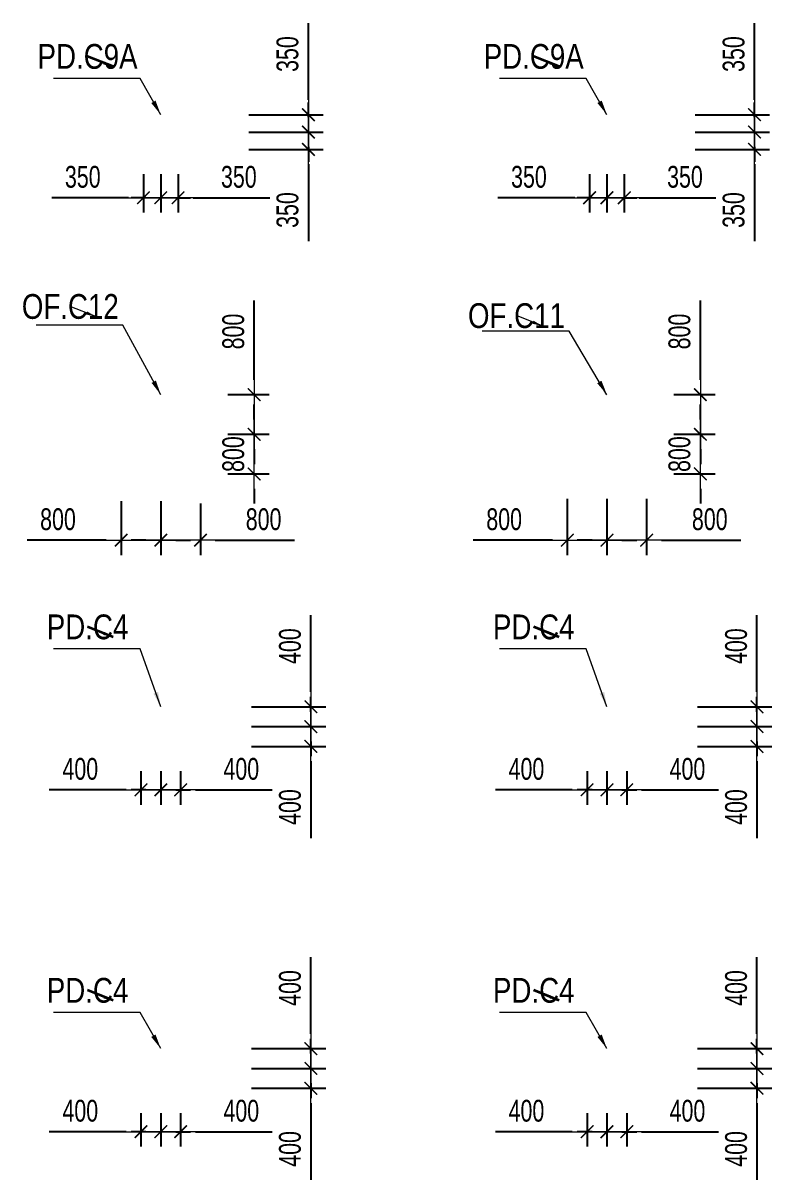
# Model space of a CAD drawing. Header units: millimetres. Extents: x -259680 to 286077, y 2206 to 90611.
# Drawn here: x 51923 to 67027, y 23251 to 46599 of the extents above; entities that cross this region are included whole.
import ezdxf
from ezdxf.enums import TextEntityAlignment as Align

# ---------------------------------------------------------------- set-up
doc = ezdxf.new("R2010")
doc.units = ezdxf.units.MM
doc.layers.get('0').update_dxf_attribs({"lineweight": 20})
doc.layers.get('Defpoints').update_dxf_attribs({"color": 151, "lineweight": 9})
for name, color, linetype, lineweight in [('$0$C1', 20, 'Continuous', 35), ('$1$NDC_S_ANNO', 7, 'Continuous', 20), ('$1$NDC_S_DIM', 1, 'Continuous', 15), ('$1$NDC_S_VN TEXT', 7, 'Continuous', 20), ('NDC_S_DIM', 1, 'Continuous', 15)]:
    doc.layers.add(name, color=color, linetype=linetype, lineweight=lineweight)
doc.styles.add('$1$NDC_DIM', font='', dxfattribs={"width": 0.75})
doc.styles.add('$2$ARIAL', font='arial.ttf', dxfattribs={"width": 0.8})
doc.styles.add('NDC_DIM', font='', dxfattribs={"width": 0.75})
doc.styles.get('$1$NDC_DIM').set_extended_font_data('Dotum')
doc.styles.get('NDC_DIM').set_extended_font_data('Dotum')
doc.dimstyles.new('$0$NDC_dim_150', dxfattribs={"dimscale": 150, "dimtxt": 2.2, "dimasz": 1.5, "dimexe": 1.5, "dimexo": 2.5, "dimgap": 1, "dimtad": 1, "dimdec": 0, "dimzin": 0, "dimdsep": 46, "dimtxsty": '$1$NDC_DIM', "dimblk": '$1$DIMMARK', "dimcen": 0.09, "dimdle": 1.2, "dimclrd": 1, "dimclre": 1, "dimclrt": 3, "dimadec": 0, "dimazin": 0, "dimtfac": 1, "dimtdec": 0, "dimtix": 1, "dimtofl": 0, "dimtmove": 0, "dimatfit": 3, "dimfxl": 0, "dimtolj": 1, "dimtzin": 0, "dimarcsym": 0})
doc.dimstyles.new('$1$NDC_dim_iso', dxfattribs={"dimtxt": 2.2, "dimasz": 1, "dimexe": 1.5, "dimexo": 2.5, "dimgap": 1, "dimtad": 1, "dimdec": 0, "dimzin": 0, "dimdsep": 46, "dimtxsty": '$1$NDC_DIM', "dimblk": '$1$DIMMARK', "dimcen": 0.09, "dimdle": 1.2, "dimclrd": 1, "dimclre": 1, "dimclrt": 3, "dimadec": 0, "dimazin": 0, "dimtfac": 1, "dimtdec": 0, "dimtix": 1, "dimtofl": 0, "dimtmove": 0, "dimatfit": 3, "dimfxl": 0, "dimtolj": 1, "dimtzin": 0, "dimarcsym": 0})
doc.dimstyles.new('NDC_dim_200', dxfattribs={"dimscale": 200, "dimtxt": 2.2, "dimasz": 1.5, "dimexe": 1.5, "dimexo": 2.5, "dimgap": 1, "dimtad": 1, "dimdec": 0, "dimzin": 0, "dimdsep": 46, "dimtxsty": 'NDC_DIM', "dimblk": 'DIMMARK', "dimcen": 0.09, "dimdle": 1.2, "dimclrd": 1, "dimclre": 1, "dimclrt": 3, "dimadec": 0, "dimazin": 0, "dimtfac": 1, "dimtdec": 0, "dimtix": 1, "dimtofl": 0, "dimtmove": 0, "dimatfit": 3, "dimfxl": 0, "dimtolj": 1, "dimtzin": 0, "dimarcsym": 0})

# ---------------------------------------------------------------- blocks, each defined once
blk = doc.blocks.new('$1$DIMMARK')
at = {"layer": '$1$NDC_S_DIM', "color": 1}
blk.add_line((-1.5, 0), (1, 0), dxfattribs=at)
at = {"layer": '$1$NDC_S_DIM', "color": 2, "const_width": 0.1}
blk.add_lwpolyline([(-0.424, -0.424), (0.424, 0.424)], dxfattribs=at)
blk = doc.blocks.new('DIMMARK')
at = {"layer": 'NDC_S_DIM', "color": 1}
blk.add_line((-1.5, 0), (1, 0), dxfattribs=at)
at = {"layer": 'NDC_S_DIM', "color": 2, "const_width": 0.1}
blk.add_lwpolyline([(-0.424, -0.424), (0.424, 0.424)], dxfattribs=at)
blk = doc.blocks.new('*D1461')
at = {"layer": 'Defpoints', "color": 0, "ltscale": 100, "transparency": 16777216}
for p in [(63700, 32000), (64100, 32000), (64100, 31124)]:
    blk.add_point(p, dxfattribs=at)
at = {"layer": 'NDC_S_DIM', "color": 1, "lineweight": -2, "ltscale": 100, "transparency": 16777216}
for p, q in [((63700, 31500), (63700, 30824)), ((64100, 31500), (64100, 30824)), ((63400, 31124), (63100, 31124)), ((64400, 31124), (65949, 31124))]:
    blk.add_line(p, q, dxfattribs=at)
at = {"layer": 'NDC_S_DIM', "color": 1, "lineweight": -2, "ltscale": 100, "transparency": 16777216, "xscale": 300, "yscale": 300, "zscale": 300}
blk.add_blockref('DIMMARK', (63700, 31124), dxfattribs=at)
at = {"layer": 'NDC_S_DIM', "color": 1, "lineweight": -2, "ltscale": 100, "transparency": 16777216, "xscale": 300, "yscale": 300, "zscale": 300, "rotation": 180}
blk.add_blockref('DIMMARK', (64100, 31124), dxfattribs=at)
at = {"layer": 'NDC_S_DIM', "color": 3, "ltscale": 100, "transparency": 16777216, "insert": (65324, 31544), "char_height": 440, "attachment_point": 5, "style": 'NDC_DIM'}
blk.add_mtext('\\A1;400', dxfattribs=at)
blk = doc.blocks.new('*D1462')
at = {"layer": 'Defpoints', "color": 0, "ltscale": 100, "transparency": 16777216}
for p in [(63300, 32000), (63700, 32000), (63700, 31124)]:
    blk.add_point(p, dxfattribs=at)
at = {"layer": 'NDC_S_DIM', "color": 1, "lineweight": -2, "ltscale": 100, "transparency": 16777216}
for p, q in [((63300, 31500), (63300, 30824)), ((63700, 31500), (63700, 30824)), ((63000, 31124), (61451, 31124)), ((64000, 31124), (64300, 31124))]:
    blk.add_line(p, q, dxfattribs=at)
at = {"layer": 'NDC_S_DIM', "color": 1, "lineweight": -2, "ltscale": 100, "transparency": 16777216, "xscale": 300, "yscale": 300, "zscale": 300}
blk.add_blockref('DIMMARK', (63300, 31124), dxfattribs=at)
at = {"layer": 'NDC_S_DIM', "color": 1, "lineweight": -2, "ltscale": 100, "transparency": 16777216, "xscale": 300, "yscale": 300, "zscale": 300, "rotation": 180}
blk.add_blockref('DIMMARK', (63700, 31124), dxfattribs=at)
at = {"layer": 'NDC_S_DIM', "color": 3, "ltscale": 100, "transparency": 16777216, "insert": (62076, 31544), "char_height": 440, "attachment_point": 5, "style": 'NDC_DIM'}
blk.add_mtext('\\A1;400', dxfattribs=at)
blk = doc.blocks.new('*D1463')
at = {"layer": 'Defpoints', "color": 0, "ltscale": 100, "transparency": 16777216}
for p in [(64100, 32800), (66727, 32800), (64100, 32400)]:
    blk.add_point(p, dxfattribs=at)
at = {"layer": 'NDC_S_DIM', "color": 1, "lineweight": -2, "ltscale": 100, "transparency": 16777216}
for p, q in [((66727, 33100), (66727, 34649)), ((65527, 32800), (67027, 32800)), ((65527, 32400), (67027, 32400)), ((66727, 32100), (66727, 31800))]:
    blk.add_line(p, q, dxfattribs=at)
at = {"layer": 'NDC_S_DIM', "color": 1, "lineweight": -2, "ltscale": 100, "transparency": 16777216, "xscale": 300, "yscale": 300, "zscale": 300}
for p, rotation in [((66727, 32800), 270), ((66727, 32400), 90)]:
    blk.add_blockref('DIMMARK', p, dxfattribs=dict(at, rotation=rotation))
at = {"layer": 'NDC_S_DIM', "color": 3, "ltscale": 100, "transparency": 16777216, "insert": (66307, 34024), "char_height": 440, "attachment_point": 5, "rotation": 90, "style": 'NDC_DIM'}
blk.add_mtext('\\A1;400', dxfattribs=at)
blk = doc.blocks.new('*D1464')
at = {"layer": 'Defpoints', "color": 0, "ltscale": 100, "transparency": 16777216}
for p in [(64100, 32400), (66727, 32400), (64100, 32000)]:
    blk.add_point(p, dxfattribs=at)
at = {"layer": 'NDC_S_DIM', "color": 1, "lineweight": -2, "ltscale": 100, "transparency": 16777216}
for p, q in [((66727, 32700), (66727, 33000)), ((65527, 32400), (67027, 32400)), ((65527, 32000), (67027, 32000)), ((66727, 31700), (66727, 30151))]:
    blk.add_line(p, q, dxfattribs=at)
at = {"layer": 'NDC_S_DIM', "color": 1, "lineweight": -2, "ltscale": 100, "transparency": 16777216, "xscale": 300, "yscale": 300, "zscale": 300}
for p, rotation in [((66727, 32400), 270), ((66727, 32000), 90)]:
    blk.add_blockref('DIMMARK', p, dxfattribs=dict(at, rotation=rotation))
at = {"layer": 'NDC_S_DIM', "color": 3, "ltscale": 100, "transparency": 16777216, "insert": (66307, 30776), "char_height": 440, "attachment_point": 5, "rotation": 90, "style": 'NDC_DIM'}
blk.add_mtext('\\A1;400', dxfattribs=at)
blk = doc.blocks.new('*D1465')
at = {"layer": 'Defpoints', "color": 0, "ltscale": 100, "transparency": 16777216}
for p in [(54700, 32000), (55100, 32000), (55100, 31124)]:
    blk.add_point(p, dxfattribs=at)
at = {"layer": 'NDC_S_DIM', "color": 1, "lineweight": -2, "ltscale": 100, "transparency": 16777216}
for p, q in [((54700, 31500), (54700, 30824)), ((55100, 31500), (55100, 30824)), ((54400, 31124), (54100, 31124)), ((55400, 31124), (56949, 31124))]:
    blk.add_line(p, q, dxfattribs=at)
at = {"layer": 'NDC_S_DIM', "color": 1, "lineweight": -2, "ltscale": 100, "transparency": 16777216, "xscale": 300, "yscale": 300, "zscale": 300}
blk.add_blockref('DIMMARK', (54700, 31124), dxfattribs=at)
at = {"layer": 'NDC_S_DIM', "color": 1, "lineweight": -2, "ltscale": 100, "transparency": 16777216, "xscale": 300, "yscale": 300, "zscale": 300, "rotation": 180}
blk.add_blockref('DIMMARK', (55100, 31124), dxfattribs=at)
at = {"layer": 'NDC_S_DIM', "color": 3, "ltscale": 100, "transparency": 16777216, "insert": (56324, 31544), "char_height": 440, "attachment_point": 5, "style": 'NDC_DIM'}
blk.add_mtext('\\A1;400', dxfattribs=at)
blk = doc.blocks.new('*D1466')
at = {"layer": 'Defpoints', "color": 0, "ltscale": 100, "transparency": 16777216}
for p in [(54300, 32000), (54700, 32000), (54700, 31124)]:
    blk.add_point(p, dxfattribs=at)
at = {"layer": 'NDC_S_DIM', "color": 1, "lineweight": -2, "ltscale": 100, "transparency": 16777216}
for p, q in [((54300, 31500), (54300, 30824)), ((54700, 31500), (54700, 30824)), ((54000, 31124), (52451, 31124)), ((55000, 31124), (55300, 31124))]:
    blk.add_line(p, q, dxfattribs=at)
at = {"layer": 'NDC_S_DIM', "color": 1, "lineweight": -2, "ltscale": 100, "transparency": 16777216, "xscale": 300, "yscale": 300, "zscale": 300}
blk.add_blockref('DIMMARK', (54300, 31124), dxfattribs=at)
at = {"layer": 'NDC_S_DIM', "color": 1, "lineweight": -2, "ltscale": 100, "transparency": 16777216, "xscale": 300, "yscale": 300, "zscale": 300, "rotation": 180}
blk.add_blockref('DIMMARK', (54700, 31124), dxfattribs=at)
at = {"layer": 'NDC_S_DIM', "color": 3, "ltscale": 100, "transparency": 16777216, "insert": (53076, 31544), "char_height": 440, "attachment_point": 5, "style": 'NDC_DIM'}
blk.add_mtext('\\A1;400', dxfattribs=at)
blk = doc.blocks.new('*D1467')
at = {"layer": 'Defpoints', "color": 0, "ltscale": 100, "transparency": 16777216}
for p in [(55100, 32800), (57727, 32800), (55100, 32400)]:
    blk.add_point(p, dxfattribs=at)
at = {"layer": 'NDC_S_DIM', "color": 1, "lineweight": -2, "ltscale": 100, "transparency": 16777216}
for p, q in [((57727, 33100), (57727, 34649)), ((56527, 32800), (58027, 32800)), ((56527, 32400), (58027, 32400)), ((57727, 32100), (57727, 31800))]:
    blk.add_line(p, q, dxfattribs=at)
at = {"layer": 'NDC_S_DIM', "color": 1, "lineweight": -2, "ltscale": 100, "transparency": 16777216, "xscale": 300, "yscale": 300, "zscale": 300}
for p, rotation in [((57727, 32800), 270), ((57727, 32400), 90)]:
    blk.add_blockref('DIMMARK', p, dxfattribs=dict(at, rotation=rotation))
at = {"layer": 'NDC_S_DIM', "color": 3, "ltscale": 100, "transparency": 16777216, "insert": (57307, 34024), "char_height": 440, "attachment_point": 5, "rotation": 90, "style": 'NDC_DIM'}
blk.add_mtext('\\A1;400', dxfattribs=at)
blk = doc.blocks.new('*D1468')
at = {"layer": 'Defpoints', "color": 0, "ltscale": 100, "transparency": 16777216}
for p in [(55100, 32400), (57727, 32400), (55100, 32000)]:
    blk.add_point(p, dxfattribs=at)
at = {"layer": 'NDC_S_DIM', "color": 1, "lineweight": -2, "ltscale": 100, "transparency": 16777216}
for p, q in [((57727, 32700), (57727, 33000)), ((56527, 32400), (58027, 32400)), ((56527, 32000), (58027, 32000)), ((57727, 31700), (57727, 30151))]:
    blk.add_line(p, q, dxfattribs=at)
at = {"layer": 'NDC_S_DIM', "color": 1, "lineweight": -2, "ltscale": 100, "transparency": 16777216, "xscale": 300, "yscale": 300, "zscale": 300}
for p, rotation in [((57727, 32400), 270), ((57727, 32000), 90)]:
    blk.add_blockref('DIMMARK', p, dxfattribs=dict(at, rotation=rotation))
at = {"layer": 'NDC_S_DIM', "color": 3, "ltscale": 100, "transparency": 16777216, "insert": (57307, 30776), "char_height": 440, "attachment_point": 5, "rotation": 90, "style": 'NDC_DIM'}
blk.add_mtext('\\A1;400', dxfattribs=at)
blk = doc.blocks.new('*D1485')
at = {"layer": 'Defpoints', "color": 0, "ltscale": 100, "transparency": 16777216}
for p in [(54700, 25100), (55100, 25100), (55100, 24224)]:
    blk.add_point(p, dxfattribs=at)
at = {"layer": 'NDC_S_DIM', "color": 1, "lineweight": -2, "ltscale": 100, "transparency": 16777216}
for p, q in [((54700, 24600), (54700, 23924)), ((55100, 24600), (55100, 23924)), ((54400, 24224), (54100, 24224)), ((55400, 24224), (56949, 24224))]:
    blk.add_line(p, q, dxfattribs=at)
at = {"layer": 'NDC_S_DIM', "color": 1, "lineweight": -2, "ltscale": 100, "transparency": 16777216, "xscale": 300, "yscale": 300, "zscale": 300}
blk.add_blockref('DIMMARK', (54700, 24224), dxfattribs=at)
at = {"layer": 'NDC_S_DIM', "color": 1, "lineweight": -2, "ltscale": 100, "transparency": 16777216, "xscale": 300, "yscale": 300, "zscale": 300, "rotation": 180}
blk.add_blockref('DIMMARK', (55100, 24224), dxfattribs=at)
at = {"layer": 'NDC_S_DIM', "color": 3, "ltscale": 100, "transparency": 16777216, "insert": (56324, 24644), "char_height": 440, "attachment_point": 5, "style": 'NDC_DIM'}
blk.add_mtext('\\A1;400', dxfattribs=at)
blk = doc.blocks.new('*D1486')
at = {"layer": 'Defpoints', "color": 0, "ltscale": 100, "transparency": 16777216}
for p in [(54300, 25100), (54700, 25100), (54700, 24224)]:
    blk.add_point(p, dxfattribs=at)
at = {"layer": 'NDC_S_DIM', "color": 1, "lineweight": -2, "ltscale": 100, "transparency": 16777216}
for p, q in [((54300, 24600), (54300, 23924)), ((54700, 24600), (54700, 23924)), ((54000, 24224), (52451, 24224)), ((55000, 24224), (55300, 24224))]:
    blk.add_line(p, q, dxfattribs=at)
at = {"layer": 'NDC_S_DIM', "color": 1, "lineweight": -2, "ltscale": 100, "transparency": 16777216, "xscale": 300, "yscale": 300, "zscale": 300}
blk.add_blockref('DIMMARK', (54300, 24224), dxfattribs=at)
at = {"layer": 'NDC_S_DIM', "color": 1, "lineweight": -2, "ltscale": 100, "transparency": 16777216, "xscale": 300, "yscale": 300, "zscale": 300, "rotation": 180}
blk.add_blockref('DIMMARK', (54700, 24224), dxfattribs=at)
at = {"layer": 'NDC_S_DIM', "color": 3, "ltscale": 100, "transparency": 16777216, "insert": (53076, 24644), "char_height": 440, "attachment_point": 5, "style": 'NDC_DIM'}
blk.add_mtext('\\A1;400', dxfattribs=at)
blk = doc.blocks.new('*D1487')
at = {"layer": 'Defpoints', "color": 0, "ltscale": 100, "transparency": 16777216}
for p in [(55100, 25900), (57727, 25900), (55100, 25500)]:
    blk.add_point(p, dxfattribs=at)
at = {"layer": 'NDC_S_DIM', "color": 1, "lineweight": -2, "ltscale": 100, "transparency": 16777216}
for p, q in [((57727, 26200), (57727, 27749)), ((56527, 25900), (58027, 25900)), ((56527, 25500), (58027, 25500)), ((57727, 25200), (57727, 24900))]:
    blk.add_line(p, q, dxfattribs=at)
at = {"layer": 'NDC_S_DIM', "color": 1, "lineweight": -2, "ltscale": 100, "transparency": 16777216, "xscale": 300, "yscale": 300, "zscale": 300}
for p, rotation in [((57727, 25900), 270), ((57727, 25500), 90)]:
    blk.add_blockref('DIMMARK', p, dxfattribs=dict(at, rotation=rotation))
at = {"layer": 'NDC_S_DIM', "color": 3, "ltscale": 100, "transparency": 16777216, "insert": (57307, 27124), "char_height": 440, "attachment_point": 5, "rotation": 90, "style": 'NDC_DIM'}
blk.add_mtext('\\A1;400', dxfattribs=at)
blk = doc.blocks.new('*D1488')
at = {"layer": 'Defpoints', "color": 0, "ltscale": 100, "transparency": 16777216}
for p in [(55100, 25500), (57727, 25500), (55100, 25100)]:
    blk.add_point(p, dxfattribs=at)
at = {"layer": 'NDC_S_DIM', "color": 1, "lineweight": -2, "ltscale": 100, "transparency": 16777216}
for p, q in [((57727, 25800), (57727, 26100)), ((56527, 25500), (58027, 25500)), ((56527, 25100), (58027, 25100)), ((57727, 24800), (57727, 23251))]:
    blk.add_line(p, q, dxfattribs=at)
at = {"layer": 'NDC_S_DIM', "color": 1, "lineweight": -2, "ltscale": 100, "transparency": 16777216, "xscale": 300, "yscale": 300, "zscale": 300}
for p, rotation in [((57727, 25500), 270), ((57727, 25100), 90)]:
    blk.add_blockref('DIMMARK', p, dxfattribs=dict(at, rotation=rotation))
at = {"layer": 'NDC_S_DIM', "color": 3, "ltscale": 100, "transparency": 16777216, "insert": (57307, 23876), "char_height": 440, "attachment_point": 5, "rotation": 90, "style": 'NDC_DIM'}
blk.add_mtext('\\A1;400', dxfattribs=at)
blk = doc.blocks.new('*D1489')
at = {"layer": 'Defpoints', "color": 0, "ltscale": 100, "transparency": 16777216}
for p in [(63700, 25100), (64100, 25100), (64100, 24224)]:
    blk.add_point(p, dxfattribs=at)
at = {"layer": 'NDC_S_DIM', "color": 1, "lineweight": -2, "ltscale": 100, "transparency": 16777216}
for p, q in [((63700, 24600), (63700, 23924)), ((64100, 24600), (64100, 23924)), ((63400, 24224), (63100, 24224)), ((64400, 24224), (65949, 24224))]:
    blk.add_line(p, q, dxfattribs=at)
at = {"layer": 'NDC_S_DIM', "color": 1, "lineweight": -2, "ltscale": 100, "transparency": 16777216, "xscale": 300, "yscale": 300, "zscale": 300}
blk.add_blockref('DIMMARK', (63700, 24224), dxfattribs=at)
at = {"layer": 'NDC_S_DIM', "color": 1, "lineweight": -2, "ltscale": 100, "transparency": 16777216, "xscale": 300, "yscale": 300, "zscale": 300, "rotation": 180}
blk.add_blockref('DIMMARK', (64100, 24224), dxfattribs=at)
at = {"layer": 'NDC_S_DIM', "color": 3, "ltscale": 100, "transparency": 16777216, "insert": (65324, 24644), "char_height": 440, "attachment_point": 5, "style": 'NDC_DIM'}
blk.add_mtext('\\A1;400', dxfattribs=at)
blk = doc.blocks.new('*D1490')
at = {"layer": 'Defpoints', "color": 0, "ltscale": 100, "transparency": 16777216}
for p in [(63300, 25100), (63700, 25100), (63700, 24224)]:
    blk.add_point(p, dxfattribs=at)
at = {"layer": 'NDC_S_DIM', "color": 1, "lineweight": -2, "ltscale": 100, "transparency": 16777216}
for p, q in [((63300, 24600), (63300, 23924)), ((63700, 24600), (63700, 23924)), ((63000, 24224), (61451, 24224)), ((64000, 24224), (64300, 24224))]:
    blk.add_line(p, q, dxfattribs=at)
at = {"layer": 'NDC_S_DIM', "color": 1, "lineweight": -2, "ltscale": 100, "transparency": 16777216, "xscale": 300, "yscale": 300, "zscale": 300}
blk.add_blockref('DIMMARK', (63300, 24224), dxfattribs=at)
at = {"layer": 'NDC_S_DIM', "color": 1, "lineweight": -2, "ltscale": 100, "transparency": 16777216, "xscale": 300, "yscale": 300, "zscale": 300, "rotation": 180}
blk.add_blockref('DIMMARK', (63700, 24224), dxfattribs=at)
at = {"layer": 'NDC_S_DIM', "color": 3, "ltscale": 100, "transparency": 16777216, "insert": (62076, 24644), "char_height": 440, "attachment_point": 5, "style": 'NDC_DIM'}
blk.add_mtext('\\A1;400', dxfattribs=at)
blk = doc.blocks.new('*D1491')
at = {"layer": 'Defpoints', "color": 0, "ltscale": 100, "transparency": 16777216}
for p in [(64100, 25900), (66727, 25900), (64100, 25500)]:
    blk.add_point(p, dxfattribs=at)
at = {"layer": 'NDC_S_DIM', "color": 1, "lineweight": -2, "ltscale": 100, "transparency": 16777216}
for p, q in [((66727, 26200), (66727, 27749)), ((65527, 25900), (67027, 25900)), ((65527, 25500), (67027, 25500)), ((66727, 25200), (66727, 24900))]:
    blk.add_line(p, q, dxfattribs=at)
at = {"layer": 'NDC_S_DIM', "color": 1, "lineweight": -2, "ltscale": 100, "transparency": 16777216, "xscale": 300, "yscale": 300, "zscale": 300}
for p, rotation in [((66727, 25900), 270), ((66727, 25500), 90)]:
    blk.add_blockref('DIMMARK', p, dxfattribs=dict(at, rotation=rotation))
at = {"layer": 'NDC_S_DIM', "color": 3, "ltscale": 100, "transparency": 16777216, "insert": (66307, 27124), "char_height": 440, "attachment_point": 5, "rotation": 90, "style": 'NDC_DIM'}
blk.add_mtext('\\A1;400', dxfattribs=at)
blk = doc.blocks.new('*D1492')
at = {"layer": 'Defpoints', "color": 0, "ltscale": 100, "transparency": 16777216}
for p in [(64100, 25500), (66727, 25500), (64100, 25100)]:
    blk.add_point(p, dxfattribs=at)
at = {"layer": 'NDC_S_DIM', "color": 1, "lineweight": -2, "ltscale": 100, "transparency": 16777216}
for p, q in [((66727, 25800), (66727, 26100)), ((65527, 25500), (67027, 25500)), ((65527, 25100), (67027, 25100)), ((66727, 24800), (66727, 23251))]:
    blk.add_line(p, q, dxfattribs=at)
at = {"layer": 'NDC_S_DIM', "color": 1, "lineweight": -2, "ltscale": 100, "transparency": 16777216, "xscale": 300, "yscale": 300, "zscale": 300}
for p, rotation in [((66727, 25500), 270), ((66727, 25100), 90)]:
    blk.add_blockref('DIMMARK', p, dxfattribs=dict(at, rotation=rotation))
at = {"layer": 'NDC_S_DIM', "color": 3, "ltscale": 100, "transparency": 16777216, "insert": (66307, 23876), "char_height": 440, "attachment_point": 5, "rotation": 90, "style": 'NDC_DIM'}
blk.add_mtext('\\A1;400', dxfattribs=at)
blk = doc.blocks.new('*D1760')
at = {"layer": 'Defpoints', "color": 0, "ltscale": 100, "transparency": 16777216}
for p in [(53900, 37450), (54700, 37450), (54700, 36163)]:
    blk.add_point(p, dxfattribs=at)
at = {"layer": 'NDC_S_DIM', "color": 1, "lineweight": -2, "ltscale": 100, "transparency": 16777216}
for p, q in [((53900, 36950), (53900, 35863)), ((54700, 36950), (54700, 35863)), ((53600, 36163), (52001, 36163)), ((55000, 36163), (55300, 36163))]:
    blk.add_line(p, q, dxfattribs=at)
at = {"layer": 'NDC_S_DIM', "color": 1, "lineweight": -2, "ltscale": 100, "transparency": 16777216, "xscale": 300, "yscale": 300, "zscale": 300}
blk.add_blockref('DIMMARK', (53900, 36163), dxfattribs=at)
at = {"layer": 'NDC_S_DIM', "color": 1, "lineweight": -2, "ltscale": 100, "transparency": 16777216, "xscale": 300, "yscale": 300, "zscale": 300, "rotation": 180}
blk.add_blockref('DIMMARK', (54700, 36163), dxfattribs=at)
at = {"layer": 'NDC_S_DIM', "color": 3, "ltscale": 100, "transparency": 16777216, "insert": (52626, 36583), "char_height": 440, "attachment_point": 5, "style": 'NDC_DIM'}
blk.add_mtext('\\A1;800', dxfattribs=at)
blk = doc.blocks.new('*D1761')
at = {"layer": 'Defpoints', "color": 0, "ltscale": 100, "transparency": 16777216}
for p in [(54700, 37450), (55500, 37400), (55500, 36163)]:
    blk.add_point(p, dxfattribs=at)
at = {"layer": 'NDC_S_DIM', "color": 1, "lineweight": -2, "ltscale": 100, "transparency": 16777216}
for p, q in [((54700, 36950), (54700, 35863)), ((55500, 36900), (55500, 35863)), ((54400, 36163), (54100, 36163)), ((55800, 36163), (57399, 36163))]:
    blk.add_line(p, q, dxfattribs=at)
at = {"layer": 'NDC_S_DIM', "color": 1, "lineweight": -2, "ltscale": 100, "transparency": 16777216, "xscale": 300, "yscale": 300, "zscale": 300}
blk.add_blockref('DIMMARK', (54700, 36163), dxfattribs=at)
at = {"layer": 'NDC_S_DIM', "color": 1, "lineweight": -2, "ltscale": 100, "transparency": 16777216, "xscale": 300, "yscale": 300, "zscale": 300, "rotation": 180}
blk.add_blockref('DIMMARK', (55500, 36163), dxfattribs=at)
at = {"layer": 'NDC_S_DIM', "color": 3, "ltscale": 100, "transparency": 16777216, "insert": (56774, 36583), "char_height": 440, "attachment_point": 5, "style": 'NDC_DIM'}
blk.add_mtext('\\A1;800', dxfattribs=at)
blk = doc.blocks.new('*D1762')
at = {"layer": 'Defpoints', "color": 0, "ltscale": 100, "transparency": 16777216}
for p in [(55550, 39100), (55550, 38300), (56584, 38300)]:
    blk.add_point(p, dxfattribs=at)
at = {"layer": 'NDC_S_DIM', "color": 1, "lineweight": -2, "ltscale": 100, "transparency": 16777216}
for p, q in [((56584, 39400), (56584, 40999)), ((56050, 39100), (56884, 39100)), ((56050, 38300), (56884, 38300)), ((56584, 38000), (56584, 37700))]:
    blk.add_line(p, q, dxfattribs=at)
at = {"layer": 'NDC_S_DIM', "color": 1, "lineweight": -2, "ltscale": 100, "transparency": 16777216, "xscale": 300, "yscale": 300, "zscale": 300}
for p, rotation in [((56584, 39100), 270), ((56584, 38300), 90)]:
    blk.add_blockref('DIMMARK', p, dxfattribs=dict(at, rotation=rotation))
at = {"layer": 'NDC_S_DIM', "color": 3, "ltscale": 100, "transparency": 16777216, "insert": (56164, 40374), "char_height": 440, "attachment_point": 5, "rotation": 90, "style": 'NDC_DIM'}
blk.add_mtext('\\A1;800', dxfattribs=at)
blk = doc.blocks.new('*D1763')
at = {"layer": 'Defpoints', "color": 0, "ltscale": 100, "transparency": 16777216}
for p in [(55550, 38300), (55550, 37500), (56584, 37500)]:
    blk.add_point(p, dxfattribs=at)
at = {"layer": 'NDC_S_DIM', "color": 1, "lineweight": -2, "ltscale": 100, "transparency": 16777216}
for p, q in [((56584, 38600), (56584, 38900)), ((56050, 38300), (56884, 38300)), ((56050, 37500), (56884, 37500)), ((56584, 37200), (56584, 36900))]:
    blk.add_line(p, q, dxfattribs=at)
at = {"layer": 'NDC_S_DIM', "color": 1, "lineweight": -2, "ltscale": 100, "transparency": 16777216, "xscale": 300, "yscale": 300, "zscale": 300}
for p, rotation in [((56584, 38300), 270), ((56584, 37500), 90)]:
    blk.add_blockref('DIMMARK', p, dxfattribs=dict(at, rotation=rotation))
at = {"layer": 'NDC_S_DIM', "color": 3, "ltscale": 100, "transparency": 16777216, "insert": (56164, 37900), "char_height": 440, "attachment_point": 5, "rotation": 90, "style": 'NDC_DIM'}
blk.add_mtext('\\A1;800', dxfattribs=at)
blk = doc.blocks.new('*D1764')
at = {"layer": 'Defpoints', "color": 0, "ltscale": 100, "transparency": 16777216}
for p in [(62900, 37500), (63700, 37500), (63700, 36163)]:
    blk.add_point(p, dxfattribs=at)
at = {"layer": 'NDC_S_DIM', "color": 1, "lineweight": -2, "ltscale": 100, "transparency": 16777216}
for p, q in [((62900, 37000), (62900, 35863)), ((63700, 37000), (63700, 35863)), ((62600, 36163), (61001, 36163)), ((64000, 36163), (64300, 36163))]:
    blk.add_line(p, q, dxfattribs=at)
at = {"layer": 'NDC_S_DIM', "color": 1, "lineweight": -2, "ltscale": 100, "transparency": 16777216, "xscale": 300, "yscale": 300, "zscale": 300}
blk.add_blockref('DIMMARK', (62900, 36163), dxfattribs=at)
at = {"layer": 'NDC_S_DIM', "color": 1, "lineweight": -2, "ltscale": 100, "transparency": 16777216, "xscale": 300, "yscale": 300, "zscale": 300, "rotation": 180}
blk.add_blockref('DIMMARK', (63700, 36163), dxfattribs=at)
at = {"layer": 'NDC_S_DIM', "color": 3, "ltscale": 100, "transparency": 16777216, "insert": (61626, 36583), "char_height": 440, "attachment_point": 5, "style": 'NDC_DIM'}
blk.add_mtext('\\A1;800', dxfattribs=at)
blk = doc.blocks.new('*D1765')
at = {"layer": 'Defpoints', "color": 0, "ltscale": 100, "transparency": 16777216}
for p in [(63700, 37500), (64500, 37500), (64500, 36163)]:
    blk.add_point(p, dxfattribs=at)
at = {"layer": 'NDC_S_DIM', "color": 1, "lineweight": -2, "ltscale": 100, "transparency": 16777216}
for p, q in [((63700, 37000), (63700, 35863)), ((64500, 37000), (64500, 35863)), ((63400, 36163), (63100, 36163)), ((64800, 36163), (66399, 36163))]:
    blk.add_line(p, q, dxfattribs=at)
at = {"layer": 'NDC_S_DIM', "color": 1, "lineweight": -2, "ltscale": 100, "transparency": 16777216, "xscale": 300, "yscale": 300, "zscale": 300}
blk.add_blockref('DIMMARK', (63700, 36163), dxfattribs=at)
at = {"layer": 'NDC_S_DIM', "color": 1, "lineweight": -2, "ltscale": 100, "transparency": 16777216, "xscale": 300, "yscale": 300, "zscale": 300, "rotation": 180}
blk.add_blockref('DIMMARK', (64500, 36163), dxfattribs=at)
at = {"layer": 'NDC_S_DIM', "color": 3, "ltscale": 100, "transparency": 16777216, "insert": (65774, 36583), "char_height": 440, "attachment_point": 5, "style": 'NDC_DIM'}
blk.add_mtext('\\A1;800', dxfattribs=at)
blk = doc.blocks.new('*D1766')
at = {"layer": 'Defpoints', "color": 0, "ltscale": 100, "transparency": 16777216}
for p in [(64550, 39100), (64550, 38300), (65584, 38300)]:
    blk.add_point(p, dxfattribs=at)
at = {"layer": 'NDC_S_DIM', "color": 1, "lineweight": -2, "ltscale": 100, "transparency": 16777216}
for p, q in [((65584, 39400), (65584, 40999)), ((65050, 39100), (65884, 39100)), ((65050, 38300), (65884, 38300)), ((65584, 38000), (65584, 37700))]:
    blk.add_line(p, q, dxfattribs=at)
at = {"layer": 'NDC_S_DIM', "color": 1, "lineweight": -2, "ltscale": 100, "transparency": 16777216, "xscale": 300, "yscale": 300, "zscale": 300}
for p, rotation in [((65584, 39100), 270), ((65584, 38300), 90)]:
    blk.add_blockref('DIMMARK', p, dxfattribs=dict(at, rotation=rotation))
at = {"layer": 'NDC_S_DIM', "color": 3, "ltscale": 100, "transparency": 16777216, "insert": (65164, 40374), "char_height": 440, "attachment_point": 5, "rotation": 90, "style": 'NDC_DIM'}
blk.add_mtext('\\A1;800', dxfattribs=at)
blk = doc.blocks.new('*D1767')
at = {"layer": 'Defpoints', "color": 0, "ltscale": 100, "transparency": 16777216}
for p in [(64550, 38300), (64550, 37500), (65584, 37500)]:
    blk.add_point(p, dxfattribs=at)
at = {"layer": 'NDC_S_DIM', "color": 1, "lineweight": -2, "ltscale": 100, "transparency": 16777216}
for p, q in [((65584, 38600), (65584, 38900)), ((65050, 38300), (65884, 38300)), ((65050, 37500), (65884, 37500)), ((65584, 37200), (65584, 36900))]:
    blk.add_line(p, q, dxfattribs=at)
at = {"layer": 'NDC_S_DIM', "color": 1, "lineweight": -2, "ltscale": 100, "transparency": 16777216, "xscale": 300, "yscale": 300, "zscale": 300}
for p, rotation in [((65584, 38300), 270), ((65584, 37500), 90)]:
    blk.add_blockref('DIMMARK', p, dxfattribs=dict(at, rotation=rotation))
at = {"layer": 'NDC_S_DIM', "color": 3, "ltscale": 100, "transparency": 16777216, "insert": (65164, 37900), "char_height": 440, "attachment_point": 5, "rotation": 90, "style": 'NDC_DIM'}
blk.add_mtext('\\A1;800', dxfattribs=at)
blk = doc.blocks.new('*D1779')
at = {"layer": 'Defpoints', "color": 0, "ltscale": 100, "transparency": 16777216}
for p in [(54700, 44050), (55050, 44050), (55050, 43074)]:
    blk.add_point(p, dxfattribs=at)
at = {"layer": 'NDC_S_DIM', "color": 1, "lineweight": -2, "ltscale": 100, "transparency": 16777216}
for p, q in [((54700, 43550), (54700, 42774)), ((55050, 43550), (55050, 42774)), ((54400, 43074), (54100, 43074)), ((55350, 43074), (56899, 43074))]:
    blk.add_line(p, q, dxfattribs=at)
at = {"layer": 'NDC_S_DIM', "color": 1, "lineweight": -2, "ltscale": 100, "transparency": 16777216, "xscale": 300, "yscale": 300, "zscale": 300}
blk.add_blockref('DIMMARK', (54700, 43074), dxfattribs=at)
at = {"layer": 'NDC_S_DIM', "color": 1, "lineweight": -2, "ltscale": 100, "transparency": 16777216, "xscale": 300, "yscale": 300, "zscale": 300, "rotation": 180}
blk.add_blockref('DIMMARK', (55050, 43074), dxfattribs=at)
at = {"layer": 'NDC_S_DIM', "color": 3, "ltscale": 100, "transparency": 16777216, "insert": (56274, 43494), "char_height": 440, "attachment_point": 5, "style": 'NDC_DIM'}
blk.add_mtext('\\A1;350', dxfattribs=at)
blk = doc.blocks.new('*D1780')
at = {"layer": 'Defpoints', "color": 0, "ltscale": 100, "transparency": 16777216}
for p in [(54350, 44050), (54700, 44050), (54700, 43074)]:
    blk.add_point(p, dxfattribs=at)
at = {"layer": 'NDC_S_DIM', "color": 1, "lineweight": -2, "ltscale": 100, "transparency": 16777216}
for p, q in [((54350, 43550), (54350, 42774)), ((54700, 43550), (54700, 42774)), ((54050, 43074), (52501, 43074)), ((55000, 43074), (55300, 43074))]:
    blk.add_line(p, q, dxfattribs=at)
at = {"layer": 'NDC_S_DIM', "color": 1, "lineweight": -2, "ltscale": 100, "transparency": 16777216, "xscale": 300, "yscale": 300, "zscale": 300}
blk.add_blockref('DIMMARK', (54350, 43074), dxfattribs=at)
at = {"layer": 'NDC_S_DIM', "color": 1, "lineweight": -2, "ltscale": 100, "transparency": 16777216, "xscale": 300, "yscale": 300, "zscale": 300, "rotation": 180}
blk.add_blockref('DIMMARK', (54700, 43074), dxfattribs=at)
at = {"layer": 'NDC_S_DIM', "color": 3, "ltscale": 100, "transparency": 16777216, "insert": (53126, 43494), "char_height": 440, "attachment_point": 5, "style": 'NDC_DIM'}
blk.add_mtext('\\A1;350', dxfattribs=at)
blk = doc.blocks.new('*D1781')
at = {"layer": 'Defpoints', "color": 0, "ltscale": 100, "transparency": 16777216}
for p in [(55050, 44750), (57677, 44750), (55050, 44400)]:
    blk.add_point(p, dxfattribs=at)
at = {"layer": 'NDC_S_DIM', "color": 1, "lineweight": -2, "ltscale": 100, "transparency": 16777216}
for p, q in [((57677, 45050), (57677, 46599)), ((56477, 44750), (57977, 44750)), ((56477, 44400), (57977, 44400)), ((57677, 44100), (57677, 43800))]:
    blk.add_line(p, q, dxfattribs=at)
at = {"layer": 'NDC_S_DIM', "color": 1, "lineweight": -2, "ltscale": 100, "transparency": 16777216, "xscale": 300, "yscale": 300, "zscale": 300}
for p, rotation in [((57677, 44750), 270), ((57677, 44400), 90)]:
    blk.add_blockref('DIMMARK', p, dxfattribs=dict(at, rotation=rotation))
at = {"layer": 'NDC_S_DIM', "color": 3, "ltscale": 100, "transparency": 16777216, "insert": (57257, 45974), "char_height": 440, "attachment_point": 5, "rotation": 90, "style": 'NDC_DIM'}
blk.add_mtext('\\A1;350', dxfattribs=at)
blk = doc.blocks.new('*D1782')
at = {"layer": 'Defpoints', "color": 0, "ltscale": 100, "transparency": 16777216}
for p in [(55050, 44400), (57677, 44400), (55050, 44050)]:
    blk.add_point(p, dxfattribs=at)
at = {"layer": 'NDC_S_DIM', "color": 1, "lineweight": -2, "ltscale": 100, "transparency": 16777216}
for p, q in [((57677, 44700), (57677, 45000)), ((56477, 44400), (57977, 44400)), ((56477, 44050), (57977, 44050)), ((57677, 43750), (57677, 42201))]:
    blk.add_line(p, q, dxfattribs=at)
at = {"layer": 'NDC_S_DIM', "color": 1, "lineweight": -2, "ltscale": 100, "transparency": 16777216, "xscale": 300, "yscale": 300, "zscale": 300}
for p, rotation in [((57677, 44400), 270), ((57677, 44050), 90)]:
    blk.add_blockref('DIMMARK', p, dxfattribs=dict(at, rotation=rotation))
at = {"layer": 'NDC_S_DIM', "color": 3, "ltscale": 100, "transparency": 16777216, "insert": (57257, 42826), "char_height": 440, "attachment_point": 5, "rotation": 90, "style": 'NDC_DIM'}
blk.add_mtext('\\A1;350', dxfattribs=at)
blk = doc.blocks.new('*D1783')
at = {"layer": 'Defpoints', "color": 0, "ltscale": 100, "transparency": 16777216}
for p in [(63700, 44050), (64050, 44050), (64050, 43074)]:
    blk.add_point(p, dxfattribs=at)
at = {"layer": 'NDC_S_DIM', "color": 1, "lineweight": -2, "ltscale": 100, "transparency": 16777216}
for p, q in [((63700, 43550), (63700, 42774)), ((64050, 43550), (64050, 42774)), ((63400, 43074), (63100, 43074)), ((64350, 43074), (65899, 43074))]:
    blk.add_line(p, q, dxfattribs=at)
at = {"layer": 'NDC_S_DIM', "color": 1, "lineweight": -2, "ltscale": 100, "transparency": 16777216, "xscale": 300, "yscale": 300, "zscale": 300}
blk.add_blockref('DIMMARK', (63700, 43074), dxfattribs=at)
at = {"layer": 'NDC_S_DIM', "color": 1, "lineweight": -2, "ltscale": 100, "transparency": 16777216, "xscale": 300, "yscale": 300, "zscale": 300, "rotation": 180}
blk.add_blockref('DIMMARK', (64050, 43074), dxfattribs=at)
at = {"layer": 'NDC_S_DIM', "color": 3, "ltscale": 100, "transparency": 16777216, "insert": (65274, 43494), "char_height": 440, "attachment_point": 5, "style": 'NDC_DIM'}
blk.add_mtext('\\A1;350', dxfattribs=at)
blk = doc.blocks.new('*D1784')
at = {"layer": 'Defpoints', "color": 0, "ltscale": 100, "transparency": 16777216}
for p in [(63350, 44050), (63700, 44050), (63700, 43074)]:
    blk.add_point(p, dxfattribs=at)
at = {"layer": 'NDC_S_DIM', "color": 1, "lineweight": -2, "ltscale": 100, "transparency": 16777216}
for p, q in [((63350, 43550), (63350, 42774)), ((63700, 43550), (63700, 42774)), ((63050, 43074), (61501, 43074)), ((64000, 43074), (64300, 43074))]:
    blk.add_line(p, q, dxfattribs=at)
at = {"layer": 'NDC_S_DIM', "color": 1, "lineweight": -2, "ltscale": 100, "transparency": 16777216, "xscale": 300, "yscale": 300, "zscale": 300}
blk.add_blockref('DIMMARK', (63350, 43074), dxfattribs=at)
at = {"layer": 'NDC_S_DIM', "color": 1, "lineweight": -2, "ltscale": 100, "transparency": 16777216, "xscale": 300, "yscale": 300, "zscale": 300, "rotation": 180}
blk.add_blockref('DIMMARK', (63700, 43074), dxfattribs=at)
at = {"layer": 'NDC_S_DIM', "color": 3, "ltscale": 100, "transparency": 16777216, "insert": (62126, 43494), "char_height": 440, "attachment_point": 5, "style": 'NDC_DIM'}
blk.add_mtext('\\A1;350', dxfattribs=at)
blk = doc.blocks.new('*D1785')
at = {"layer": 'Defpoints', "color": 0, "ltscale": 100, "transparency": 16777216}
for p in [(64050, 44750), (66677, 44750), (64050, 44400)]:
    blk.add_point(p, dxfattribs=at)
at = {"layer": 'NDC_S_DIM', "color": 1, "lineweight": -2, "ltscale": 100, "transparency": 16777216}
for p, q in [((66677, 45050), (66677, 46599)), ((65477, 44750), (66977, 44750)), ((65477, 44400), (66977, 44400)), ((66677, 44100), (66677, 43800))]:
    blk.add_line(p, q, dxfattribs=at)
at = {"layer": 'NDC_S_DIM', "color": 1, "lineweight": -2, "ltscale": 100, "transparency": 16777216, "xscale": 300, "yscale": 300, "zscale": 300}
for p, rotation in [((66677, 44750), 270), ((66677, 44400), 90)]:
    blk.add_blockref('DIMMARK', p, dxfattribs=dict(at, rotation=rotation))
at = {"layer": 'NDC_S_DIM', "color": 3, "ltscale": 100, "transparency": 16777216, "insert": (66257, 45974), "char_height": 440, "attachment_point": 5, "rotation": 90, "style": 'NDC_DIM'}
blk.add_mtext('\\A1;350', dxfattribs=at)
blk = doc.blocks.new('*D1786')
at = {"layer": 'Defpoints', "color": 0, "ltscale": 100, "transparency": 16777216}
for p in [(64050, 44400), (66677, 44400), (64050, 44050)]:
    blk.add_point(p, dxfattribs=at)
at = {"layer": 'NDC_S_DIM', "color": 1, "lineweight": -2, "ltscale": 100, "transparency": 16777216}
for p, q in [((66677, 44700), (66677, 45000)), ((65477, 44400), (66977, 44400)), ((65477, 44050), (66977, 44050)), ((66677, 43750), (66677, 42201))]:
    blk.add_line(p, q, dxfattribs=at)
at = {"layer": 'NDC_S_DIM', "color": 1, "lineweight": -2, "ltscale": 100, "transparency": 16777216, "xscale": 300, "yscale": 300, "zscale": 300}
for p, rotation in [((66677, 44400), 270), ((66677, 44050), 90)]:
    blk.add_blockref('DIMMARK', p, dxfattribs=dict(at, rotation=rotation))
at = {"layer": 'NDC_S_DIM', "color": 3, "ltscale": 100, "transparency": 16777216, "insert": (66257, 42826), "char_height": 440, "attachment_point": 5, "rotation": 90, "style": 'NDC_DIM'}
blk.add_mtext('\\A1;350', dxfattribs=at)
blk = doc.blocks.new('*U212')
at = {"layer": '$1$NDC_S_ANNO', "ltscale": 0.8, "style": '$2$ARIAL', "width": 0.8, "flags": 1}
blk.add_attdef('CHU_THICH', text='', height=2.5, dxfattribs=at).set_placement((0, 0), align=Align.MIDDLE_CENTER)
at = {"layer": '$1$NDC_S_ANNO', "ltscale": 0.8, "style": '$2$ARIAL', "width": 0.8}
blk.add_attdef('TEN', text='', height=2.5, dxfattribs=at).set_placement((-2.58, 1.03), align=Align.MIDDLE_CENTER)
at = {"layer": 'Defpoints'}
blk.add_leader([(0, 0), (-2.58, 1.03)], dimstyle='$1$NDC_dim_iso', override={"dimgap": 0.625, "dimtad": 0}, dxfattribs=at)
blk = doc.blocks.new('$0$co t check')
at = {"layer": '$0$C1', "xscale": 200, "yscale": 200, "zscale": 200}
for p, values in [((51698, 45721), {'TEN': 'PD.C9A'}), ((60698, 45721), {'TEN': 'PD.C9A'}), ((51698, 34207), {'TEN': 'PD.C4'}), ((60698, 34207), {'TEN': 'PD.C4'}), ((51698, 26871), {'TEN': 'PD.C4'}), ((60698, 26871), {'TEN': 'PD.C4'})]:
    blk.add_blockref('*U212', p, dxfattribs=at).add_auto_attribs(values)
at = {"layer": '$1$NDC_S_VN TEXT', "xscale": 200, "yscale": 200, "zscale": 200}
for p, values in [((51350, 40674), {'TEN': 'OF.C12'}), ((60350, 40489), {'TEN': 'OF.C11'})]:
    blk.add_blockref('*U212', p, dxfattribs=at).add_auto_attribs(values)
at = {"layer": '$0$C1'}
for points in [[(52659, 44750), (52242, 45482), (50493, 45482)], [(61659, 44750), (61242, 45482), (59493, 45482)], [(52659, 32800), (52242, 33969), (50493, 33969)], [(61659, 32800), (61242, 33969), (59493, 33969)], [(52659, 25900), (52242, 26632), (50493, 26632)], [(61659, 25900), (61242, 26632), (59493, 26632)]]:
    blk.add_leader(points, dimstyle='$0$NDC_dim_150', override={"dimasz": 2, "dimgap": 1, "dimtad": 0}, dxfattribs=at)
for points in [[(52660, 39098), (51894, 40503), (50144, 40503)], [(61660, 39098), (60894, 40380), (59144, 40380)]]:
    blk.add_leader(points, dimstyle='$0$NDC_dim_150', override={"dimasz": 2, "dimgap": 1, "dimtad": 0})

msp = doc.modelspace()

# ---------------------------------------------------------------- block references
at = {"layer": '$1$NDC_S_DIM'}
msp.add_blockref('$0$co t check', (2040.6, 0), dxfattribs=at)

# ---------------------------------------------------------------- dimensions: what is measured, and where the dimension line sits
at = {"layer": 'NDC_S_DIM', "ltscale": 100}
for base, p1, p2, picture, middle in [((57676.7, 44750), (55050, 44400), (55050, 44750), '*D1781', (57676.7, 45974.3)), ((66676.7, 44750), (64050, 44400), (64050, 44750), '*D1785', (66676.7, 45974.3)), ((57676.7, 44400), (55050, 44050), (55050, 44400), '*D1782', (57676.7, 42825.7)), ((66676.7, 44400), (64050, 44050), (64050, 44400), '*D1786', (66676.7, 42825.7)), ((56584.2, 38300), (55550, 39100), (55550, 38300), '*D1762', (56584.2, 40374.3)), ((65584.2, 38300), (64550, 39100.3), (64550, 38300), '*D1766', (65584.2, 40374.3)), ((57726.7, 32800), (55100, 32400), (55100, 32800), '*D1467', (57726.7, 34024.3)), ((66726.7, 32800), (64100, 32400), (64100, 32800), '*D1463', (66726.7, 34024.3)), ((57726.7, 32400), (55100, 32000), (55100, 32400), '*D1468', (57726.7, 30775.7)), ((66726.7, 32400), (64100, 32000), (64100, 32400), '*D1464', (66726.7, 30775.7)), ((57726.7, 25900), (55100, 25500), (55100, 25900), '*D1487', (57726.7, 27124.3)), ((66726.7, 25900), (64100, 25500), (64100, 25900), '*D1491', (66726.7, 27124.3)), ((57726.7, 25500), (55100, 25100), (55100, 25500), '*D1488', (57726.7, 23875.7)), ((66726.7, 25500), (64100, 25100), (64100, 25500), '*D1492', (66726.7, 23875.7))]:
    dim = msp.add_linear_dim(base=base, p1=p1, p2=p2, angle=90, dimstyle='NDC_dim_200', dxfattribs=at)
    dim.commit()
    dim.dimension.update_dxf_attribs({"geometry": picture, "text_midpoint": middle, "dimtype": 160})
for base, p1, p2, picture, middle in [((54700, 43074.4), (54350, 44050), (54700, 44050), '*D1780', (53125.7, 43074.4)), ((55050, 43074.4), (54700, 44050), (55050, 44050), '*D1779', (56274.3, 43074.4)), ((63700, 43074.4), (63350, 44050), (63700, 44050), '*D1784', (62125.7, 43074.4)), ((64050, 43074.4), (63700, 44050), (64050, 44050), '*D1783', (65274.3, 43074.4)), ((54700, 36162.6), (53900, 37450), (54700, 37450), '*D1760', (52625.7, 36162.6)), ((55500, 36162.6), (54700, 37450), (55500, 37400), '*D1761', (56774.3, 36162.6)), ((63700, 36162.6), (62900, 37500), (63700, 37500), '*D1764', (61625.7, 36162.6)), ((64500, 36162.6), (63700, 37500), (64500, 37500), '*D1765', (65774.3, 36162.6)), ((54700, 31124.4), (54300, 32000), (54700, 32000), '*D1466', (53075.7, 31124.4)), ((55100, 31124.4), (54700, 32000), (55100, 32000), '*D1465', (56324.3, 31124.4)), ((63700, 31124.4), (63300, 32000), (63700, 32000), '*D1462', (62075.7, 31124.4)), ((64100, 31124.4), (63700, 32000), (64100, 32000), '*D1461', (65324.3, 31124.4)), ((54700, 24224.4), (54300, 25100), (54700, 25100), '*D1486', (53075.7, 24224.4)), ((55100, 24224.4), (54700, 25100), (55100, 25100), '*D1485', (56324.3, 24224.4)), ((63700, 24224.4), (63300, 25100), (63700, 25100), '*D1490', (62075.7, 24224.4)), ((64100, 24224.4), (63700, 25100), (64100, 25100), '*D1489', (65324.3, 24224.4))]:
    dim = msp.add_linear_dim(base=base, p1=p1, p2=p2, dimstyle='NDC_dim_200', dxfattribs=at)
    dim.commit()
    dim.dimension.update_dxf_attribs({"geometry": picture, "text_midpoint": middle, "dimtype": 160})
for base, p1, p2, picture, middle in [((56584.2, 37500), (55550, 38300), (55550, 37500), '*D1763', (56164.2, 37900)), ((65584.2, 37500), (64550, 38300), (64550, 37500), '*D1767', (65164.2, 37900))]:
    dim = msp.add_linear_dim(base=base, p1=p1, p2=p2, angle=90, dimstyle='NDC_dim_200', dxfattribs=at)
    dim.commit()
    dim.dimension.update_dxf_attribs({"geometry": picture, "text_midpoint": middle})

doc.saveas('drawing.dxf')
